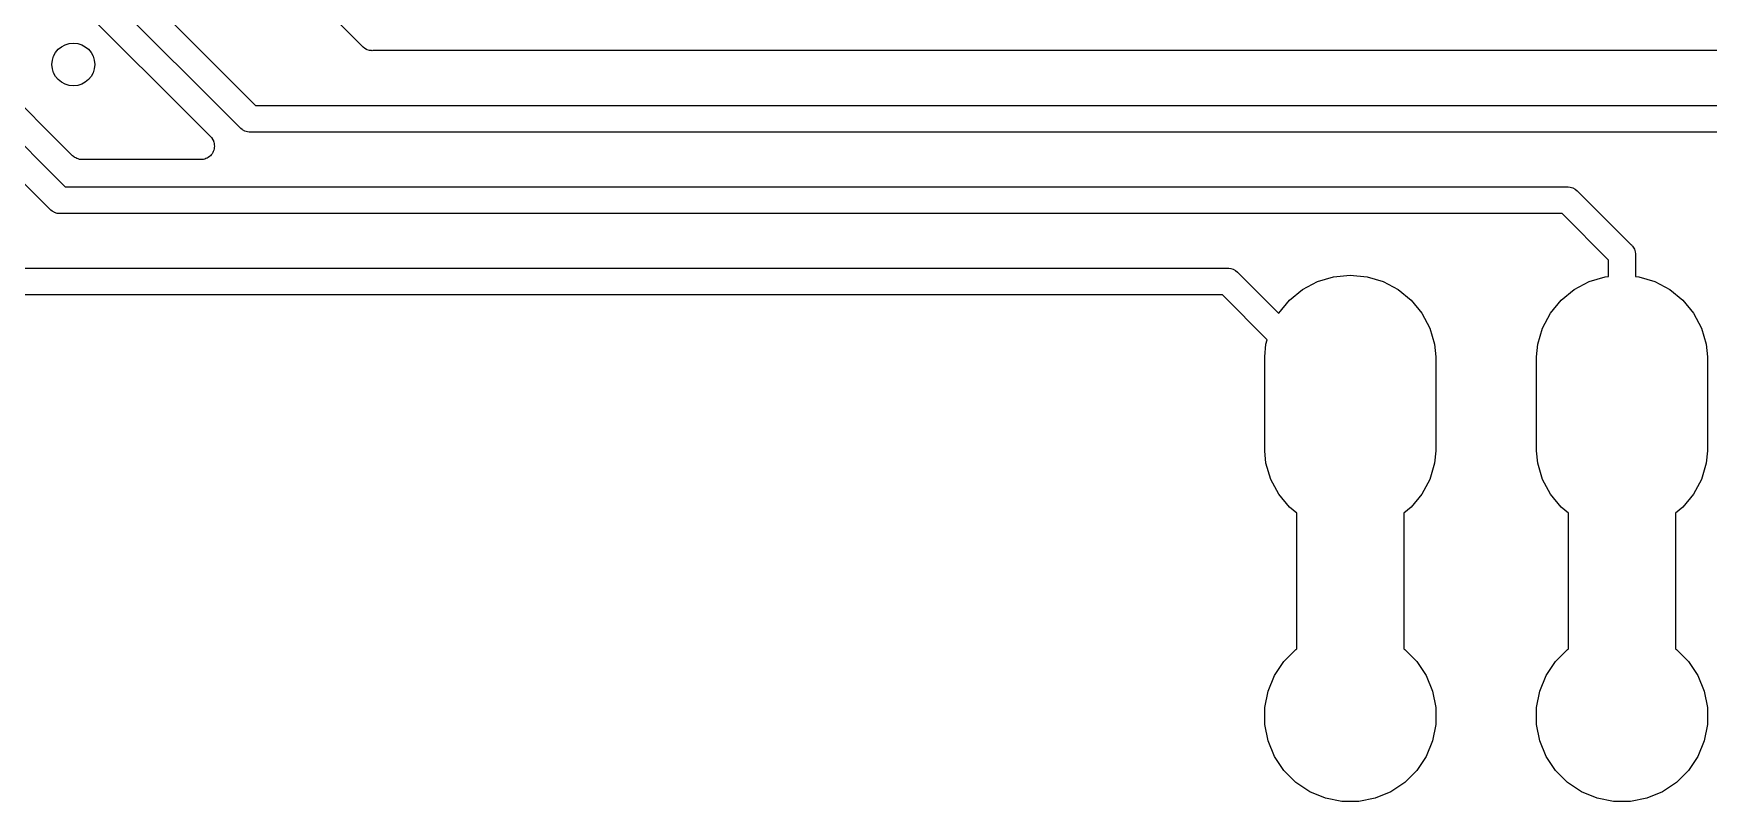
# Model space of a CAD drawing. Extents: x 74.5 to 163.3, y -89.7 to -63.9.
# Drawn here: x 91.19 to 106.85, y -89.45 to -82.26 of the extents above; entities that cross this region are included whole.
import ezdxf

# ---------------------------------------------------------------- set-up
doc = ezdxf.new("R2010")
doc.units = 0
doc.layers.add('BLACK', color=7, linetype='CONTINUOUS')

msp = doc.modelspace()

# ---------------------------------------------------------------- linework, layer by layer
at = {"layer": 'BLACK', "linetype": 'CONTINUOUS'}
for p, q in [((94.2683, -82.38), (88.411, -76.5227)), ((87.62, -77.2832), (93.2698, -82.933)), ((93.1253, -83.1421), (87.411, -77.4277)), ((87.2446, -77.6206), (92.8482, -83.2242)), ((91.5598, -83.4038), (86.9112, -78.7552)), ((86.62, -78.8232), (91.4918, -83.695)), ((91.3473, -83.9041), (86.411, -78.9677)), ((94.2722, -82.3848), (94.2683, -82.38)), ((94.2769, -82.3887), (94.2722, -82.3848)), ((94.2912, -82.4004), (94.2769, -82.3887)), ((94.3071, -82.4089), (94.2912, -82.4004)), ((94.3129, -82.412), (94.3071, -82.4089)), ((94.3365, -82.4192), (94.3129, -82.412)), ((94.3549, -82.421), (94.3365, -82.4192)), ((94.361, -82.4216), (94.3549, -82.421)), ((94.3549, -82.421), (94.3549, -82.421)), ((94.3671, -82.421), (94.361, -82.4216)), ((109.676, -82.421), (94.3671, -82.421)), ((93.2698, -82.933), (107.817, -82.933)), ((93.1292, -83.1468), (93.1253, -83.1421)), ((93.1339, -83.1507), (93.1292, -83.1468)), ((93.145, -83.1598), (93.1339, -83.1507)), ((93.1339, -83.1507), (93.1339, -83.1507)), ((92.8482, -83.2242), (92.8491, -83.2251)), ((92.8491, -83.2251), (92.8491, -83.2251)), ((92.8491, -83.2251), (92.8492, -83.2252)), ((92.8492, -83.2252), (92.8495, -83.2255)), ((92.8495, -83.2255), (92.8571, -83.235)), ((92.8571, -83.235), (92.8647, -83.2445)), ((92.8647, -83.2445), (92.8648, -83.2447)), ((92.8648, -83.2447), (92.8649, -83.2448)), ((92.8649, -83.2448), (92.8705, -83.2556)), ((92.8705, -83.2556), (92.8762, -83.2664)), ((92.8762, -83.2664), (92.8762, -83.2666)), ((92.8762, -83.2666), (92.8763, -83.2668)), ((92.8763, -83.2668), (92.8797, -83.2786)), ((92.8797, -83.2786), (92.8832, -83.2902)), ((92.8832, -83.2902), (92.8832, -83.2904)), ((92.8832, -83.2904), (92.8832, -83.2906)), ((92.8832, -83.2906), (92.8843, -83.3025)), ((92.8843, -83.3025), (92.8854, -83.3149)), ((93.1482, -83.1624), (93.145, -83.1598)), ((93.1699, -83.174), (93.1482, -83.1624)), ((93.1935, -83.1812), (93.1699, -83.174)), ((93.2119, -83.183), (93.1935, -83.1812)), ((93.218, -83.1836), (93.2119, -83.183)), ((93.2119, -83.183), (93.2119, -83.183)), ((93.2241, -83.183), (93.218, -83.1836)), ((107.771, -83.183), (93.2241, -83.183)), ((91.5689, -83.4112), (91.5598, -83.4038)), ((91.5778, -83.4188), (91.5689, -83.4112)), ((91.5784, -83.4191), (91.5778, -83.4188)), ((91.5789, -83.4195), (91.5784, -83.4191)), ((91.5892, -83.4251), (91.5789, -83.4195)), ((91.5996, -83.4307), (91.5892, -83.4251)), ((91.6002, -83.4309), (91.5996, -83.4307)), ((91.6008, -83.4312), (91.6002, -83.4309)), ((91.612, -83.4347), (91.6008, -83.4312)), ((91.6232, -83.4382), (91.612, -83.4347)), ((91.6238, -83.4383), (91.6232, -83.4382)), ((91.6245, -83.4385), (91.6238, -83.4383)), ((91.6361, -83.4397), (91.6245, -83.4385)), ((91.6478, -83.441), (91.6361, -83.4397)), ((91.6491, -83.441), (91.6478, -83.441)), ((91.6492, -83.441), (91.6491, -83.441)), ((91.6491, -83.441), (91.6491, -83.441)), ((91.6496, -83.441), (91.6492, -83.441)), ((92.7584, -83.441), (91.6496, -83.441)), ((92.7706, -83.4398), (92.7584, -83.441)), ((92.7826, -83.4387), (92.7706, -83.4398)), ((92.7829, -83.4386), (92.7826, -83.4387)), ((92.7831, -83.4386), (92.7829, -83.4386)), ((92.7948, -83.435), (92.7831, -83.4386)), ((92.8064, -83.4316), (92.7948, -83.435)), ((92.8066, -83.4315), (92.8064, -83.4316)), ((92.8068, -83.4314), (92.8066, -83.4315)), ((92.8177, -83.4256), (92.8068, -83.4314)), ((92.8283, -83.42), (92.8177, -83.4256)), ((92.8285, -83.4199), (92.8283, -83.42)), ((92.8287, -83.4198), (92.8285, -83.4199)), ((92.8383, -83.412), (92.8287, -83.4198)), ((92.8476, -83.4044), (92.8383, -83.412)), ((92.8477, -83.4043), (92.8476, -83.4044)), ((92.8479, -83.4041), (92.8477, -83.4043)), ((92.8558, -83.3945), (92.8479, -83.4041)), ((92.8634, -83.3854), (92.8558, -83.3945)), ((92.8635, -83.3852), (92.8634, -83.3854)), ((92.8637, -83.385), (92.8635, -83.3852)), ((92.8696, -83.374), (92.8637, -83.385)), ((92.8753, -83.3636), (92.8696, -83.374)), ((92.8754, -83.3634), (92.8753, -83.3636)), ((92.8755, -83.3632), (92.8754, -83.3634)), ((92.8791, -83.3514), (92.8755, -83.3632)), ((92.8827, -83.34), (92.8791, -83.3514)), ((92.8828, -83.3395), (92.8827, -83.3398)), ((92.8827, -83.3398), (92.8827, -83.34)), ((92.8841, -83.3274), (92.8828, -83.3395)), ((92.8854, -83.3153), (92.8841, -83.3274)), ((92.8854, -83.3149), (92.8854, -83.3151)), ((92.8854, -83.3151), (92.8854, -83.3153)), ((91.4918, -83.695), (105.531, -83.695)), ((105.531, -83.695), (105.537, -83.6944)), ((105.537, -83.6944), (105.543, -83.695)), ((105.543, -83.695), (105.543, -83.695)), ((105.543, -83.695), (105.562, -83.6968)), ((105.562, -83.6968), (105.585, -83.704)), ((105.585, -83.704), (105.607, -83.7156)), ((105.607, -83.7156), (105.626, -83.7312)), ((105.626, -83.7312), (105.63, -83.736)), ((105.63, -83.736), (106.129, -84.2353)), ((91.3512, -83.9088), (91.3473, -83.9041)), ((91.3559, -83.9127), (91.3512, -83.9088)), ((91.3702, -83.9244), (91.3559, -83.9127)), ((91.3559, -83.9127), (91.3559, -83.9127)), ((91.3861, -83.9329), (91.3702, -83.9244)), ((91.3919, -83.936), (91.3861, -83.9329)), ((91.4155, -83.9432), (91.3919, -83.936)), ((91.4339, -83.945), (91.4155, -83.9432)), ((91.44, -83.9456), (91.4339, -83.945)), ((91.4339, -83.945), (91.4339, -83.945)), ((91.4461, -83.945), (91.44, -83.9456)), ((105.485, -83.945), (91.4461, -83.945)), ((105.92, -84.3798), (105.485, -83.945)), ((106.129, -84.2353), (106.134, -84.2392)), ((106.134, -84.2392), (106.138, -84.2439)), ((106.138, -84.2439), (106.138, -84.2439)), ((106.138, -84.2439), (106.142, -84.2495)), ((105.92, -84.5334), (105.92, -84.3798)), ((106.142, -84.2495), (106.149, -84.2582)), ((106.149, -84.2582), (106.161, -84.2799)), ((106.161, -84.2799), (106.168, -84.3035)), ((106.168, -84.3035), (106.17, -84.3219)), ((106.17, -84.3219), (106.17, -84.3219)), ((106.17, -84.3219), (106.171, -84.328)), ((106.171, -84.328), (106.17, -84.3341)), ((106.17, -84.3341), (106.17, -84.5334)), ((89.0788, -84.457), (102.356, -84.457)), ((102.356, -84.457), (102.362, -84.4564)), ((102.362, -84.4564), (102.368, -84.457)), ((102.368, -84.457), (102.368, -84.457)), ((102.368, -84.457), (102.387, -84.4588)), ((102.387, -84.4588), (102.41, -84.466)), ((102.41, -84.466), (102.432, -84.4776)), ((102.432, -84.4776), (102.451, -84.4932)), ((102.451, -84.4932), (102.455, -84.498)), ((102.455, -84.498), (102.836, -84.8793)), ((103.197, -84.5823), (103.348, -84.5366)), ((103.348, -84.5366), (103.505, -84.5211)), ((103.505, -84.5211), (103.662, -84.5366)), ((103.662, -84.5366), (103.813, -84.5823)), ((105.737, -84.5823), (105.888, -84.5366)), ((105.888, -84.5366), (105.92, -84.5334)), ((106.17, -84.5334), (106.202, -84.5366)), ((106.202, -84.5366), (106.353, -84.5823)), ((102.31, -84.707), (89.0331, -84.707)), ((102.729, -85.1261), (102.31, -84.707)), ((102.937, -84.7566), (103.058, -84.6566)), ((103.058, -84.6566), (103.197, -84.5823)), ((103.813, -84.5823), (103.952, -84.6566)), ((103.952, -84.6566), (104.073, -84.7566)), ((105.477, -84.7566), (105.598, -84.6566)), ((105.598, -84.6566), (105.737, -84.5823)), ((106.353, -84.5823), (106.492, -84.6566)), ((106.492, -84.6566), (106.613, -84.7566)), ((102.837, -84.8784), (102.937, -84.7566)), ((104.073, -84.7566), (104.173, -84.8784)), ((105.377, -84.8784), (105.477, -84.7566)), ((106.613, -84.7566), (106.713, -84.8784)), ((102.836, -84.8793), (102.837, -84.8784)), ((104.173, -84.8784), (104.248, -85.0174)), ((104.248, -85.0174), (104.293, -85.1682)), ((105.257, -85.1682), (105.302, -85.0174)), ((105.302, -85.0174), (105.377, -84.8784)), ((106.713, -84.8784), (106.788, -85.0174)), ((106.788, -85.0174), (106.833, -85.1682)), ((102.705, -85.2857), (102.717, -85.1682)), ((102.717, -85.1682), (102.729, -85.1261)), ((104.293, -85.1682), (104.305, -85.2857)), ((105.245, -85.2857), (105.257, -85.1682)), ((106.833, -85.1682), (106.845, -85.2857)), ((102.705, -86.1643), (102.705, -85.2857)), ((104.305, -85.2857), (104.305, -86.1643)), ((105.245, -86.1643), (105.245, -85.2857)), ((106.845, -85.2857), (106.845, -86.1643)), ((102.717, -86.2818), (102.705, -86.1643)), ((102.762, -86.4326), (102.717, -86.2818)), ((104.293, -86.2818), (104.248, -86.4326)), ((104.305, -86.1643), (104.293, -86.2818)), ((105.257, -86.2818), (105.245, -86.1643)), ((105.302, -86.4326), (105.257, -86.2818)), ((106.833, -86.2818), (106.788, -86.4326)), ((106.845, -86.1643), (106.833, -86.2818)), ((102.837, -86.5716), (102.762, -86.4326)), ((104.248, -86.4326), (104.173, -86.5716)), ((105.377, -86.5716), (105.302, -86.4326)), ((106.788, -86.4326), (106.713, -86.5716)), ((102.937, -86.6934), (102.837, -86.5716)), ((104.173, -86.5716), (104.073, -86.6934)), ((105.477, -86.6934), (105.377, -86.5716)), ((106.713, -86.5716), (106.613, -86.6934)), ((103.005, -86.7496), (102.937, -86.6934)), ((103.005, -88.0179), (103.005, -86.7496)), ((104.073, -86.6934), (104.005, -86.7496)), ((104.005, -86.7496), (104.005, -88.0179)), ((105.545, -86.7496), (105.477, -86.6934)), ((105.545, -88.0179), (105.545, -86.7496)), ((106.613, -86.6934), (106.545, -86.7496)), ((106.545, -86.7496), (106.545, -88.0179)), ((102.796, -88.2671), (102.884, -88.136)), ((102.884, -88.136), (102.995, -88.0246)), ((102.995, -88.0246), (103.005, -88.0179)), ((104.005, -88.0179), (104.015, -88.0246)), ((104.015, -88.0246), (104.126, -88.136)), ((104.126, -88.136), (104.214, -88.2671)), ((105.336, -88.2671), (105.424, -88.136)), ((105.424, -88.136), (105.535, -88.0246)), ((105.535, -88.0246), (105.545, -88.0179)), ((106.545, -88.0179), (106.555, -88.0246)), ((106.555, -88.0246), (106.666, -88.136)), ((106.666, -88.136), (106.754, -88.2671)), ((102.736, -88.4126), (102.796, -88.2671)), ((104.214, -88.2671), (104.274, -88.4126)), ((105.276, -88.4126), (105.336, -88.2671)), ((106.754, -88.2671), (106.814, -88.4126)), ((102.705, -88.5672), (102.736, -88.4126)), ((104.274, -88.4126), (104.305, -88.5672)), ((105.245, -88.5672), (105.276, -88.4126)), ((106.814, -88.4126), (106.845, -88.5672)), ((102.705, -88.7248), (102.705, -88.5672)), ((104.305, -88.5672), (104.305, -88.7248)), ((105.245, -88.7248), (105.245, -88.5672)), ((106.845, -88.5672), (106.845, -88.7248)), ((102.736, -88.8794), (102.705, -88.7248)), ((104.305, -88.7248), (104.274, -88.8794)), ((105.276, -88.8794), (105.245, -88.7248)), ((106.845, -88.7248), (106.814, -88.8794)), ((102.796, -89.0249), (102.736, -88.8794)), ((104.274, -88.8794), (104.214, -89.0249)), ((105.336, -89.0249), (105.276, -88.8794)), ((106.814, -88.8794), (106.754, -89.0249)), ((102.884, -89.156), (102.796, -89.0249)), ((104.214, -89.0249), (104.126, -89.156)), ((105.424, -89.156), (105.336, -89.0249)), ((106.754, -89.0249), (106.666, -89.156)), ((102.995, -89.2674), (102.884, -89.156)), ((104.126, -89.156), (104.015, -89.2674)), ((105.535, -89.2674), (105.424, -89.156)), ((106.666, -89.156), (106.555, -89.2674)), ((103.126, -89.355), (102.995, -89.2674)), ((103.272, -89.4153), (103.126, -89.355)), ((103.426, -89.446), (103.272, -89.4153)), ((103.738, -89.4153), (103.584, -89.446)), ((103.884, -89.355), (103.738, -89.4153)), ((104.015, -89.2674), (103.884, -89.355)), ((105.666, -89.355), (105.535, -89.2674)), ((105.812, -89.4153), (105.666, -89.355)), ((105.966, -89.446), (105.812, -89.4153)), ((106.278, -89.4153), (106.124, -89.446)), ((106.424, -89.355), (106.278, -89.4153)), ((106.555, -89.2674), (106.424, -89.355)), ((103.584, -89.446), (103.426, -89.446)), ((106.124, -89.446), (105.966, -89.446))]:
    msp.add_line(p, q, dxfattribs=at)
at = {"layer": 'BLACK'}
msp.add_circle((91.567, -82.55), 0.2, dxfattribs=at)

doc.saveas('drawing.dxf')
